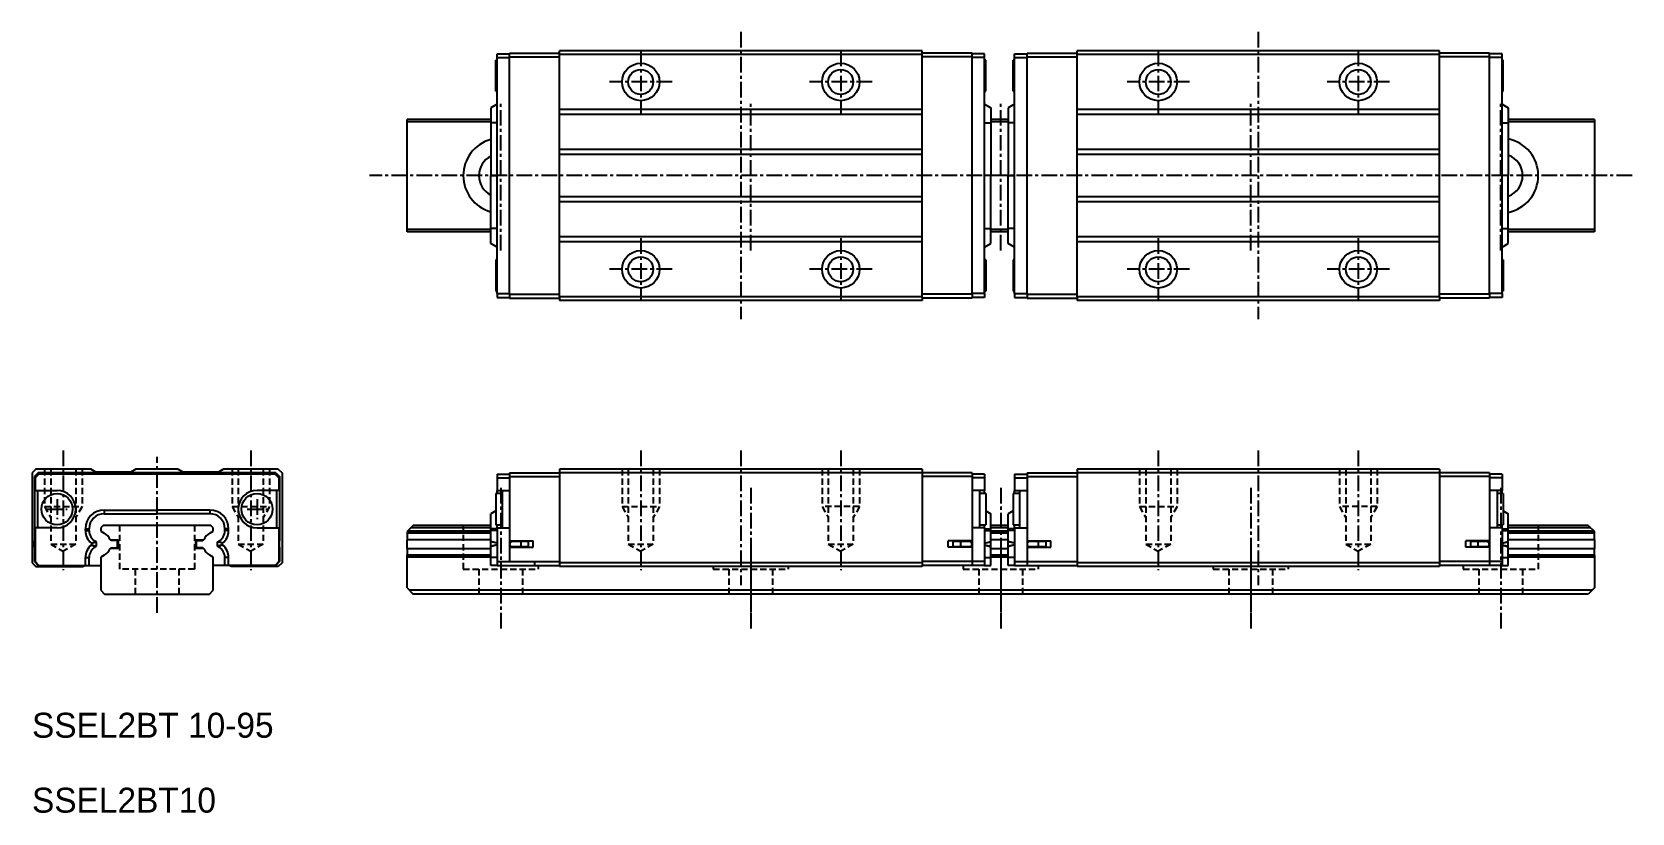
# Model space of a CAD drawing. Extents: x 10 to 138, y 10 to 72.
import ezdxf

# ---------------------------------------------------------------- set-up
doc = ezdxf.new("R2010")
doc.units = 0
doc.linetypes.add('CENTER', pattern=[2, 1.25, -0.25, 0.25, -0.25])
doc.linetypes.add('DASHED', pattern=[0.75, 0.5, -0.25])
doc.layers.get('0').update_dxf_attribs({"linetype": 'CONTINUOUS'})
doc.layers.add('CENTER', color=1, linetype='CENTER')

msp = doc.modelspace()

# ---------------------------------------------------------------- linework, layer by layer
at = {"color": 7, "linetype": 'CONTINUOUS'}
for p, q in [((47.2, 70.75), (48.2, 70.75)), ((47.2, 70.45), (47.2, 70.75)), ((47.2, 51.55), (47.2, 70.45)), ((47.2, 70.45), (48.2, 70.45)), ((48.2, 70.8), (52.2, 70.8)), ((48.2, 70.5), (48.2, 70.8)), ((48.2, 70.5), (52.2, 70.5)), ((48.2, 51.5), (48.2, 70.5)), ((81.2, 71), (52.2, 71)), ((52.2, 70.7), (52.2, 71)), ((52.2, 51.3), (52.2, 70.7)), ((81.2, 70.7), (52.2, 70.7)), ((81.2, 70.7), (81.2, 71)), ((85.2, 70.8), (81.2, 70.8)), ((81.2, 51.3), (81.2, 70.7)), ((85.2, 70.5), (81.2, 70.5)), ((85.2, 70.5), (85.2, 70.8)), ((86.2, 70.75), (85.2, 70.75)), ((85.2, 51.5), (85.2, 70.5)), ((86.2, 70.45), (85.2, 70.45)), ((86.2, 70.45), (86.2, 70.75)), ((86.2, 51.55), (86.2, 70.45)), ((88.6, 70.75), (89.6, 70.75)), ((88.6, 70.45), (88.6, 70.75)), ((88.6, 51.55), (88.6, 70.45)), ((88.6, 70.45), (89.6, 70.45)), ((89.6, 70.8), (93.6, 70.8)), ((89.6, 70.5), (89.6, 70.8)), ((89.6, 51.5), (89.6, 70.5)), ((89.6, 70.5), (93.6, 70.5)), ((122.6, 71), (93.6, 71)), ((93.6, 70.7), (93.6, 71)), ((122.6, 70.7), (93.6, 70.7)), ((93.6, 51.3), (93.6, 70.7)), ((122.6, 70.7), (122.6, 71)), ((126.6, 70.8), (122.6, 70.8)), ((122.6, 51.3), (122.6, 70.7)), ((126.6, 70.5), (122.6, 70.5)), ((126.6, 70.5), (126.6, 70.8)), ((127.6, 70.75), (126.6, 70.75)), ((126.6, 51.5), (126.6, 70.5)), ((127.6, 70.45), (126.6, 70.45)), ((127.6, 70.45), (127.6, 70.75)), ((127.6, 51.55), (127.6, 70.45)), ((47.1, 67.75), (47.1, 70.25)), ((47.2, 70.25), (47.1, 70.25)), ((86.3, 70.25), (86.2, 70.25)), ((86.3, 67.75), (86.3, 70.25)), ((88.5, 67.75), (88.5, 70.25)), ((88.6, 70.25), (88.5, 70.25)), ((127.7, 70.25), (127.6, 70.25)), ((127.7, 67.75), (127.7, 70.25)), ((47.2, 66.73), (46.7, 66.43)), ((47.1, 67.75), (47.2, 67.75)), ((86.2, 67.75), (86.3, 67.75)), ((86.2, 66.73), (86.7, 66.43)), ((88.6, 66.73), (88.1, 66.43)), ((88.5, 67.75), (88.6, 67.75)), ((127.6, 67.75), (127.7, 67.75)), ((127.6, 66.73), (128.1, 66.43)), ((46.7, 65.5), (40, 65.5)), ((40, 65.3), (40, 65.5)), ((46.7, 65.3), (40, 65.3)), ((40, 56.7), (40, 65.3)), ((46.7, 66.43), (46.7, 65.23)), ((81.2, 66.3), (52.2, 66.3)), ((81.2, 65.9), (52.2, 65.9)), ((86.7, 66.43), (86.7, 65.23)), ((88.1, 65.5), (86.7, 65.5)), ((88.1, 65.3), (86.7, 65.3)), ((88.1, 66.43), (88.1, 65.23)), ((122.6, 66.3), (93.6, 66.3)), ((122.6, 65.9), (93.6, 65.9)), ((128.1, 66.43), (128.1, 65.23)), ((135, 65.5), (128.1, 65.5)), ((135, 65.3), (128.1, 65.3)), ((135, 65.5), (135, 65.3)), ((135, 65.3), (135, 56.7)), ((46.7, 65.23), (46.7, 61)), ((47.2, 65.23), (46.7, 65.23)), ((86.2, 65.23), (86.7, 65.23)), ((86.7, 65.23), (86.7, 61)), ((88.1, 65.23), (88.1, 61)), ((88.6, 65.23), (88.1, 65.23)), ((127.6, 65.23), (128.1, 65.23)), ((128.1, 65.23), (128.1, 61)), ((81.2, 63.1), (52.2, 63.1)), ((122.6, 63.1), (93.6, 63.1)), ((81.2, 62.7), (52.2, 62.7)), ((122.6, 62.7), (93.6, 62.7)), ((46.7, 56.77), (46.7, 61)), ((46.7, 61), (47.2, 61)), ((86.7, 61), (86.2, 61)), ((86.7, 56.77), (86.7, 61)), ((88.1, 56.77), (88.1, 61)), ((88.1, 61), (88.6, 61)), ((128.1, 61), (127.6, 61)), ((128.1, 56.77), (128.1, 61)), ((81.2, 59.3), (52.2, 59.3)), ((81.2, 58.9), (52.2, 58.9)), ((122.6, 59.3), (93.6, 59.3)), ((122.6, 58.9), (93.6, 58.9)), ((46.7, 56.7), (40, 56.7)), ((40, 56.5), (40, 56.7)), ((46.7, 56.5), (40, 56.5)), ((46.7, 55.57), (46.7, 56.77)), ((47.2, 56.77), (46.7, 56.77)), ((86.2, 56.77), (86.7, 56.77)), ((86.7, 55.57), (86.7, 56.77)), ((88.1, 56.7), (86.7, 56.7)), ((88.1, 56.5), (86.7, 56.5)), ((88.1, 55.57), (88.1, 56.77)), ((88.6, 56.77), (88.1, 56.77)), ((127.6, 56.77), (128.1, 56.77)), ((128.1, 55.57), (128.1, 56.77)), ((135, 56.7), (128.1, 56.7)), ((135, 56.5), (128.1, 56.5)), ((135, 56.7), (135, 56.5)), ((47.2, 55.27), (46.7, 55.57)), ((81.2, 56.1), (52.2, 56.1)), ((81.2, 55.7), (52.2, 55.7)), ((86.2, 55.27), (86.7, 55.57)), ((88.6, 55.27), (88.1, 55.57)), ((122.6, 56.1), (93.6, 56.1)), ((122.6, 55.7), (93.6, 55.7)), ((127.6, 55.27), (128.1, 55.57)), ((47.1, 54.25), (47.1, 51.75)), ((47.2, 54.25), (47.1, 54.25)), ((86.3, 54.25), (86.2, 54.25)), ((86.3, 54.25), (86.3, 51.75)), ((88.5, 54.25), (88.5, 51.75)), ((88.6, 54.25), (88.5, 54.25)), ((127.7, 54.25), (127.6, 54.25)), ((127.7, 54.25), (127.7, 51.75)), ((47.1, 51.75), (47.2, 51.75)), ((47.2, 51.55), (48.2, 51.55)), ((47.2, 51.55), (47.2, 51.25)), ((47.2, 51.25), (48.2, 51.25)), ((48.2, 51.5), (52.2, 51.5)), ((48.2, 51.5), (48.2, 51.2)), ((81.2, 51.3), (52.2, 51.3)), ((52.2, 51.3), (52.2, 51)), ((85.2, 51.5), (81.2, 51.5)), ((81.2, 51.3), (81.2, 51)), ((86.2, 51.55), (85.2, 51.55)), ((85.2, 51.5), (85.2, 51.2)), ((86.2, 51.25), (85.2, 51.25)), ((86.2, 51.75), (86.3, 51.75)), ((86.2, 51.55), (86.2, 51.25)), ((88.5, 51.75), (88.6, 51.75)), ((88.6, 51.55), (88.6, 51.25)), ((88.6, 51.55), (89.6, 51.55)), ((88.6, 51.25), (89.6, 51.25)), ((89.6, 51.5), (93.6, 51.5)), ((89.6, 51.5), (89.6, 51.2)), ((122.6, 51.3), (93.6, 51.3)), ((93.6, 51.3), (93.6, 51)), ((126.6, 51.5), (122.6, 51.5)), ((122.6, 51.3), (122.6, 51)), ((127.6, 51.55), (126.6, 51.55)), ((126.6, 51.5), (126.6, 51.2)), ((127.6, 51.25), (126.6, 51.25)), ((127.6, 51.75), (127.7, 51.75)), ((127.6, 51.55), (127.6, 51.25)), ((48.2, 51.2), (52.2, 51.2)), ((81.2, 51), (52.2, 51)), ((85.2, 51.2), (81.2, 51.2)), ((89.6, 51.2), (93.6, 51.2)), ((122.6, 51), (93.6, 51)), ((126.6, 51.2), (122.6, 51.2)), ((10.3, 37.5), (10, 37.2)), ((10, 37.2), (10, 30)), ((10.5, 37.2), (10.2, 36.9)), ((14.7, 37.5), (10.3, 37.5)), ((29.5, 37.2), (10.5, 37.2)), ((15.1, 37.25), (14.7, 37.5)), ((17.9, 37.25), (15.1, 37.25)), ((18.3, 37.5), (17.9, 37.25)), ((21.7, 37.5), (18.3, 37.5)), ((21.7, 37.5), (22.1, 37.25)), ((24.9, 37.25), (22.1, 37.25)), ((24.9, 37.25), (25.3, 37.5)), ((29.7, 37.5), (25.3, 37.5)), ((29.5, 37.2), (29.8, 36.9)), ((29.7, 37.5), (30, 37.2)), ((30, 37.2), (30, 30)), ((48.2, 37.2), (52.2, 37.2)), ((48.2, 37.2), (48.2, 36.9)), ((81.2, 37.5), (52.2, 37.5)), ((52.2, 37.5), (52.2, 37.2)), ((81.2, 37.2), (52.2, 37.2)), ((52.2, 37.2), (52.2, 30)), ((81.2, 37.5), (81.2, 37.2)), ((85.2, 37.2), (81.2, 37.2)), ((81.2, 37.2), (81.2, 30)), ((85.2, 37.2), (85.2, 36.9)), ((89.6, 37.2), (93.6, 37.2)), ((89.6, 37.2), (89.6, 36.9)), ((122.6, 37.5), (93.6, 37.5)), ((93.6, 37.5), (93.6, 37.2)), ((122.6, 37.2), (93.6, 37.2)), ((93.6, 37.2), (93.6, 30)), ((122.6, 37.5), (122.6, 37.2)), ((122.6, 37.2), (122.6, 30)), ((126.6, 37.2), (122.6, 37.2)), ((126.6, 37.2), (126.6, 36.9)), ((10.2, 36.9), (10.2, 31.75)), ((10.55, 37.1), (10.25, 36.8)), ((10.25, 36.8), (10.25, 35.8)), ((29.45, 37.1), (10.55, 37.1)), ((29.45, 37.1), (29.75, 36.8)), ((29.75, 36.8), (29.75, 35.8)), ((29.8, 36.9), (29.8, 31.75)), ((47.2, 37.1), (48.2, 37.1)), ((47.2, 37.1), (47.2, 36.8)), ((47.2, 36.8), (48.2, 36.8)), ((47.2, 36.8), (47.2, 35.8)), ((48.2, 36.9), (52.2, 36.9)), ((48.2, 36.9), (48.2, 31.75)), ((85.2, 36.9), (81.2, 36.9)), ((86.2, 37.1), (85.2, 37.1)), ((85.2, 36.9), (85.2, 31.75)), ((86.2, 36.8), (85.2, 36.8)), ((86.2, 37.1), (86.2, 36.8)), ((86.2, 36.8), (86.2, 35.8)), ((88.6, 37.1), (88.6, 36.8)), ((88.6, 37.1), (89.6, 37.1)), ((88.6, 36.8), (88.6, 35.8)), ((88.6, 36.8), (89.6, 36.8)), ((89.6, 36.9), (93.6, 36.9)), ((89.6, 36.9), (89.6, 31.75)), ((126.6, 36.9), (122.6, 36.9)), ((127.6, 37.1), (126.6, 37.1)), ((126.6, 36.9), (126.6, 31.75)), ((127.6, 36.8), (126.6, 36.8)), ((127.6, 37.1), (127.6, 36.8)), ((127.6, 36.8), (127.6, 35.8)), ((10.25, 35.8), (12, 35.8)), ((10.45, 35.8), (10.45, 32.8)), ((29.75, 35.8), (28, 35.8)), ((29.55, 35.8), (29.55, 32.8)), ((47.1, 35.55), (47.1, 33.05)), ((47.6, 35.55), (47.1, 35.55)), ((47.2, 35.8), (48.2, 35.8)), ((47.2, 35.55), (47.2, 35.8)), ((47.6, 35.8), (47.6, 32.8)), ((86.2, 35.8), (85.2, 35.8)), ((85.8, 35.8), (85.8, 32.8)), ((86.3, 35.55), (85.8, 35.55)), ((86.2, 35.55), (86.2, 35.8)), ((86.3, 35.55), (86.3, 33.05)), ((88.5, 35.55), (88.5, 33.05)), ((89, 35.55), (88.5, 35.55)), ((88.6, 35.55), (88.6, 35.8)), ((88.6, 35.8), (89.6, 35.8)), ((89, 35.8), (89, 32.8)), ((127.6, 35.8), (126.6, 35.8)), ((127.2, 35.8), (127.2, 32.8)), ((127.7, 35.55), (127.2, 35.55)), ((127.6, 35.55), (127.6, 35.8)), ((127.7, 35.55), (127.7, 33.05)), ((15.77, 34.23), (20, 34.23)), ((15.77, 34.23), (15.77, 33.93)), ((15.77, 33.93), (20, 33.93)), ((24.23, 34.23), (20, 34.23)), ((20, 33.93), (20, 34.23)), ((24.23, 33.93), (20, 33.93)), ((24.23, 34.23), (24.23, 33.93)), ((47.1, 34.17), (46.7, 33.93)), ((46.7, 32.73), (46.7, 33.93)), ((86.3, 34.17), (86.7, 33.93)), ((86.7, 32.73), (86.7, 33.93)), ((88.5, 34.17), (88.1, 33.93)), ((88.1, 32.73), (88.1, 33.93)), ((127.7, 34.17), (128.1, 33.93)), ((128.1, 32.73), (128.1, 33.93)), ((10.25, 32.8), (10.25, 30.1)), ((12, 32.8), (10.25, 32.8)), ((14.27, 32.73), (14.57, 32.73)), ((14.27, 32.583835), (14.27, 32.73)), ((14.27, 32.583835), (14.57, 32.583835)), ((14.57, 32.583835), (14.57, 32.73)), ((15.7, 33), (15.5, 32.8)), ((15.5, 32.8), (15.5, 32.54342)), ((15.5, 32.54342), (15.7785, 32.382628)), ((24.3, 33), (15.7, 33)), ((24.2215, 32.382628), (24.5, 32.54342)), ((24.5, 32.8), (24.3, 33)), ((24.5, 32.54342), (24.5, 32.8)), ((25.73, 32.73), (25.43, 32.73)), ((25.43, 32.583835), (25.43, 32.73)), ((25.73, 32.583835), (25.43, 32.583835)), ((25.73, 32.583835), (25.73, 32.73)), ((28, 32.8), (29.75, 32.8)), ((29.75, 32.8), (29.75, 30.1)), ((40.5, 33), (40, 32.5)), ((40, 32.5), (40, 31.85)), ((46.7, 32.382628), (40, 32.382628)), ((46.7, 32.54342), (40.04342, 32.54342)), ((46.7, 32.8), (40.3, 32.8)), ((46.7, 33), (40.5, 33)), ((46.7, 32.583835), (46.7, 32.73)), ((47.2, 32.73), (46.7, 32.73)), ((47.2, 32.583835), (46.7, 32.583835)), ((46.7, 31.717809), (46.7, 32.583835)), ((47.1, 33.05), (47.6, 33.05)), ((47.2, 32.8), (47.2, 33.05)), ((47.2, 32.8), (47.2, 30.1)), ((47.2, 32.8), (48.2, 32.8)), ((86.2, 32.8), (85.2, 32.8)), ((85.8, 33.05), (86.3, 33.05)), ((86.2, 32.8), (86.2, 33.05)), ((86.2, 32.8), (86.2, 30.1)), ((86.2, 32.73), (86.7, 32.73)), ((86.2, 32.583835), (86.7, 32.583835)), ((88.1, 33), (86.7, 33)), ((88.1, 32.8), (86.7, 32.8)), ((86.7, 32.583835), (86.7, 32.73)), ((86.7, 31.717809), (86.7, 32.583835)), ((88.1, 32.54342), (86.7, 32.54342)), ((88.1, 32.382628), (86.7, 32.382628)), ((88.6, 32.73), (88.1, 32.73)), ((88.1, 32.583835), (88.1, 32.73)), ((88.6, 32.583835), (88.1, 32.583835)), ((88.1, 31.717809), (88.1, 32.583835)), ((88.5, 33.05), (89, 33.05)), ((88.6, 32.8), (88.6, 33.05)), ((88.6, 32.8), (88.6, 30.1)), ((88.6, 32.8), (89.6, 32.8)), ((127.6, 32.8), (126.6, 32.8)), ((127.2, 33.05), (127.7, 33.05)), ((127.6, 32.8), (127.6, 33.05)), ((127.6, 32.8), (127.6, 30.1)), ((127.6, 32.73), (128.1, 32.73)), ((127.6, 32.583835), (128.1, 32.583835)), ((134.5, 33), (128.1, 33)), ((134.7, 32.8), (128.1, 32.8)), ((128.1, 32.583835), (128.1, 32.73)), ((128.1, 31.717809), (128.1, 32.583835)), ((134.95658, 32.54342), (128.1, 32.54342)), ((135, 32.382628), (128.1, 32.382628)), ((134.5, 33), (135, 32.5)), ((135, 31.85), (135, 32.5)), ((10.25, 31.75), (10.2, 31.75)), ((10.2, 31.25), (10.2, 31.75)), ((10.2, 31.25), (10.2, 30.1)), ((10.25, 31.25), (10.2, 31.25)), ((14.757098, 31.568053), (15.07, 31.717809)), ((14.757098, 31.431947), (15.07, 31.282191)), ((14.761047, 31.563537), (15.147256, 31.673205)), ((14.761047, 31.436463), (15.147256, 31.326795)), ((15.147256, 31.673205), (15.07, 31.717809)), ((15.07, 31.282191), (15.147256, 31.326795)), ((15.147256, 31.326795), (15.147256, 31.673205)), ((16.245161, 31.85), (16.9, 31.85)), ((16.9, 31.15), (16.245161, 31.15)), ((16.85, 31.8), (16.338455, 31.8)), ((16.338455, 31.2), (16.85, 31.2)), ((16.85, 31.2), (16.85, 31.8)), ((16.9, 31.85), (16.9, 31.15)), ((23.1, 31.15), (23.1, 31.85)), ((23.1, 31.85), (23.754839, 31.85)), ((23.754839, 31.15), (23.1, 31.15)), ((23.15, 31.8), (23.661545, 31.8)), ((23.15, 31.2), (23.15, 31.8)), ((23.661545, 31.2), (23.15, 31.2)), ((24.852744, 31.673205), (24.93, 31.717809)), ((25.238953, 31.563537), (24.852744, 31.673205)), ((24.852744, 31.326795), (24.852744, 31.673205)), ((25.238953, 31.436463), (24.852744, 31.326795)), ((24.93, 31.282191), (24.852744, 31.326795)), ((25.242902, 31.568053), (24.93, 31.717809)), ((25.242902, 31.431947), (24.93, 31.282191)), ((29.75, 31.75), (29.8, 31.75)), ((29.75, 31.25), (29.8, 31.25)), ((29.8, 31.25), (29.8, 31.75)), ((29.8, 31.25), (29.8, 30.1)), ((46.7, 31.85), (40, 31.85)), ((40, 31.15), (40, 31.85)), ((40, 31.15), (46.7, 31.15)), ((40, 31.15), (40, 30.617372)), ((46.7, 31.673205), (46.7, 31.717809)), ((47.203404, 31.568053), (46.7, 31.717809)), ((47.2, 31.565011), (46.7, 31.673205)), ((46.7, 31.326795), (46.7, 31.673205)), ((47.2, 31.434989), (46.7, 31.326795)), ((47.203404, 31.431947), (46.7, 31.282191)), ((46.7, 31.282191), (46.7, 31.326795)), ((46.7, 30.416165), (46.7, 31.282191)), ((48.2, 31.75), (48.2, 31.25)), ((48.2, 31.75), (50.1, 31.75)), ((48.2, 31.25), (48.2, 30.1)), ((48.2, 31.25), (50.1, 31.25)), ((49.1, 31.7), (48.4, 31.7)), ((48.4, 31.3), (49.1, 31.3)), ((48.7, 31.7), (48.7, 31.75)), ((48.7, 31.25), (48.7, 31.3)), ((49.02899, 31.7), (49.02899, 31.75)), ((49.02899, 31.25), (49.02899, 31.3)), ((49.1, 31.7), (49.1, 31.3)), ((49.7, 31.7), (49.1, 31.7)), ((49.1, 31.3), (49.7, 31.3)), ((49.7, 31.7), (49.7, 31.3)), ((50.1, 31.25), (50.1, 31.75)), ((85.2, 31.75), (83.3, 31.75)), ((83.3, 31.25), (83.3, 31.75)), ((85.2, 31.25), (83.3, 31.25)), ((84.3, 31.7), (83.7, 31.7)), ((83.7, 31.3), (83.7, 31.7)), ((83.7, 31.3), (84.3, 31.3)), ((84.3, 31.3), (84.3, 31.7)), ((85, 31.7), (84.3, 31.7)), ((84.3, 31.3), (85, 31.3)), ((84.37101, 31.7), (84.37101, 31.75)), ((84.37101, 31.25), (84.37101, 31.3)), ((84.7, 31.7), (84.7, 31.75)), ((84.7, 31.25), (84.7, 31.3)), ((85.2, 31.75), (85.2, 31.25)), ((85.2, 31.25), (85.2, 30.1)), ((86.196596, 31.431947), (86.7, 31.282191)), ((86.2, 31.569066), (86.7, 31.717809)), ((86.2, 31.565011), (86.7, 31.673205)), ((86.2, 31.434989), (86.7, 31.326795)), ((88.1, 31.85), (86.7, 31.85)), ((86.7, 31.673205), (86.7, 31.717809)), ((86.7, 31.326795), (86.7, 31.673205)), ((86.7, 31.282191), (86.7, 31.326795)), ((86.7, 30.416165), (86.7, 31.282191)), ((86.7, 31.15), (88.1, 31.15)), ((88.603404, 31.568053), (88.1, 31.717809)), ((88.1, 31.673205), (88.1, 31.717809)), ((88.6, 31.565011), (88.1, 31.673205)), ((88.1, 31.326795), (88.1, 31.673205)), ((88.6, 31.434989), (88.1, 31.326795)), ((88.603404, 31.431947), (88.1, 31.282191)), ((88.1, 31.282191), (88.1, 31.326795)), ((88.1, 30.416165), (88.1, 31.282191)), ((89.6, 31.75), (91.5, 31.75)), ((89.6, 31.75), (89.6, 31.25)), ((89.6, 31.25), (89.6, 30.1)), ((89.6, 31.25), (91.5, 31.25)), ((90.5, 31.7), (89.8, 31.7)), ((89.8, 31.3), (90.5, 31.3)), ((90.1, 31.7), (90.1, 31.75)), ((90.1, 31.25), (90.1, 31.3)), ((90.42899, 31.7), (90.42899, 31.75)), ((90.42899, 31.25), (90.42899, 31.3)), ((90.5, 31.7), (90.5, 31.3)), ((91.1, 31.7), (90.5, 31.7)), ((90.5, 31.3), (91.1, 31.3)), ((91.1, 31.7), (91.1, 31.3)), ((91.5, 31.25), (91.5, 31.75)), ((124.7, 31.25), (124.7, 31.75)), ((126.6, 31.75), (124.7, 31.75)), ((126.6, 31.25), (124.7, 31.25)), ((125.7, 31.7), (125.1, 31.7)), ((125.1, 31.3), (125.1, 31.7)), ((125.1, 31.3), (125.7, 31.3)), ((125.7, 31.3), (125.7, 31.7)), ((126.4, 31.7), (125.7, 31.7)), ((125.7, 31.3), (126.4, 31.3)), ((125.77101, 31.7), (125.77101, 31.75)), ((125.77101, 31.25), (125.77101, 31.3)), ((126.1, 31.7), (126.1, 31.75)), ((126.1, 31.25), (126.1, 31.3)), ((126.6, 31.75), (126.6, 31.25)), ((126.6, 31.25), (126.6, 30.1)), ((127.596596, 31.431947), (128.1, 31.282191)), ((127.6, 31.569066), (128.1, 31.717809)), ((127.6, 31.565011), (128.1, 31.673205)), ((127.6, 31.434989), (128.1, 31.326795)), ((135, 31.85), (128.1, 31.85)), ((128.1, 31.673205), (128.1, 31.717809)), ((128.1, 31.326795), (128.1, 31.673205)), ((128.1, 31.282191), (128.1, 31.326795)), ((128.1, 30.416165), (128.1, 31.282191)), ((128.1, 31.15), (135, 31.15)), ((135, 31.85), (135, 31.15)), ((135, 30.617372), (135, 31.15)), ((10, 30), (10.3, 29.7)), ((10.2, 30.1), (10.5, 29.8)), ((10.25, 30.1), (10.55, 29.8)), ((10.3, 29.7), (14.027747, 29.7)), ((10.5, 29.8), (10.55, 29.8)), ((10.55, 29.8), (14.27, 29.8)), ((14.027747, 29.7), (14.242197, 29.8)), ((14.27, 29.8), (14.27, 30.416165)), ((14.27, 30.416165), (14.57, 30.416165)), ((14.27, 29.8), (14.57, 29.8)), ((14.57, 29.8), (14.57, 30.416165)), ((14.57, 29.8), (15.5, 29.8)), ((15.7785, 30.617372), (15.5, 30.45658)), ((15.5, 30.45658), (15.5, 27.8)), ((24.5, 30.45658), (24.2215, 30.617372)), ((24.5, 27.8), (24.5, 30.45658)), ((25.43, 29.8), (24.5, 29.8)), ((25.43, 29.8), (25.43, 30.416165)), ((25.73, 30.416165), (25.43, 30.416165)), ((25.73, 29.8), (25.43, 29.8)), ((25.73, 29.8), (25.73, 30.416165)), ((29.45, 29.8), (25.73, 29.8)), ((25.972253, 29.7), (25.757803, 29.8)), ((29.7, 29.7), (25.972253, 29.7)), ((29.75, 30.1), (29.45, 29.8)), ((29.5, 29.8), (29.45, 29.8)), ((29.8, 30.1), (29.5, 29.8)), ((30, 30), (29.7, 29.7)), ((46.7, 30.617372), (40, 30.617372)), ((40, 30.45658), (40, 30.617372)), ((46.7, 30.45658), (40, 30.45658)), ((40, 28), (40, 30.45658)), ((46.7, 29.8), (46.7, 30.416165)), ((47.2, 30.416165), (46.7, 30.416165)), ((47.2, 29.8), (46.7, 29.8)), ((47.2, 30.1), (48.2, 30.1)), ((47.2, 30.1), (47.2, 29.8)), ((47.2, 29.8), (48.2, 29.8)), ((48.2, 30.1), (52.2, 30.1)), ((48.2, 29.8), (52.2, 29.8)), ((50.2, 30.1), (50.2, 29.8)), ((81.2, 30), (52.2, 30)), ((52.2, 30), (52.2, 29.7)), ((81.2, 29.7), (52.2, 29.7)), ((85.2, 30.1), (81.2, 30.1)), ((81.2, 30), (81.2, 29.7)), ((85.2, 29.8), (81.2, 29.8)), ((85.2, 30.1), (85.2, 29.8)), ((86.2, 30.1), (85.2, 30.1)), ((86.2, 29.8), (85.2, 29.8)), ((86.2, 30.416165), (86.7, 30.416165)), ((86.2, 30.1), (86.2, 29.8)), ((86.2, 29.8), (86.7, 29.8)), ((88.1, 30.617372), (86.7, 30.617372)), ((88.1, 30.45658), (86.7, 30.45658)), ((86.7, 29.8), (86.7, 30.416165)), ((88.6, 30.416165), (88.1, 30.416165)), ((88.1, 29.8), (88.1, 30.416165)), ((88.6, 29.8), (88.1, 29.8)), ((88.6, 30.1), (88.6, 29.8)), ((88.6, 30.1), (89.6, 30.1)), ((88.6, 29.8), (89.6, 29.8)), ((89.6, 30.1), (93.6, 30.1)), ((89.6, 30.1), (89.6, 29.8)), ((89.6, 29.8), (93.6, 29.8)), ((122.6, 30), (93.6, 30)), ((93.6, 30), (93.6, 29.7)), ((122.6, 29.7), (93.6, 29.7)), ((126.6, 30.1), (122.6, 30.1)), ((122.6, 30), (122.6, 29.7)), ((126.6, 29.8), (122.6, 29.8)), ((127.6, 30.1), (126.6, 30.1)), ((126.6, 30.1), (126.6, 29.8)), ((127.6, 29.8), (126.6, 29.8)), ((127.6, 30.416165), (128.1, 30.416165)), ((127.6, 30.1), (127.6, 29.8)), ((127.6, 29.8), (128.1, 29.8)), ((135, 30.617372), (128.1, 30.617372)), ((135, 30.45658), (128.1, 30.45658)), ((128.1, 29.8), (128.1, 30.416165)), ((135, 30.617372), (135, 30.45658)), ((135, 30.45658), (135, 28)), ((15.5, 27.8), (15.8, 27.5)), ((15.8, 27.5), (24.2, 27.5)), ((24.2, 27.5), (24.5, 27.8)), ((40, 28), (40.5, 27.5)), ((134.8, 27.8), (40.2, 27.8)), ((134.5, 27.5), (40.5, 27.5)), ((135, 28), (134.5, 27.5))]:
    msp.add_line(p, q, dxfattribs=at)
at = {"color": 3, "linetype": 'DASHED'}
for p, q in [((11, 37.5), (11, 34.5)), ((11.5, 37.5), (11.5, 31.5)), ((13.5, 37.5), (13.5, 31.5)), ((14, 37.5), (14, 34.5)), ((26, 37.5), (26, 34.5)), ((26.5, 37.5), (26.5, 31.5)), ((28.5, 37.5), (28.5, 31.5)), ((29, 37.5), (29, 34.5)), ((57.2, 37.5), (57.2, 34.5)), ((57.7, 37.5), (57.7, 31.5)), ((59.7, 37.5), (59.7, 31.5)), ((60.2, 37.5), (60.2, 34.5)), ((73.2, 37.5), (73.2, 34.5)), ((73.7, 37.5), (73.7, 31.5)), ((75.7, 37.5), (75.7, 31.5)), ((76.2, 37.5), (76.2, 34.5)), ((98.6, 37.5), (98.6, 34.5)), ((99.1, 37.5), (99.1, 31.5)), ((101.1, 37.5), (101.1, 31.5)), ((101.6, 37.5), (101.6, 34.5)), ((114.6, 37.5), (114.6, 34.5)), ((115.1, 37.5), (115.1, 31.5)), ((117.1, 37.5), (117.1, 31.5)), ((117.6, 37.5), (117.6, 34.5)), ((11, 34.5), (14, 34.5)), ((11, 34.5), (11.5, 33.633975)), ((14, 34.5), (13.5, 33.633975)), ((26, 34.5), (29, 34.5)), ((26, 34.5), (26.5, 33.633975)), ((29, 34.5), (28.5, 33.633975)), ((57.2, 34.5), (60.2, 34.5)), ((57.2, 34.5), (57.7, 33.633975)), ((60.2, 34.5), (59.7, 33.633975)), ((76.2, 34.5), (73.2, 34.5)), ((73.2, 34.5), (73.7, 33.633975)), ((76.2, 34.5), (75.7, 33.633975)), ((98.6, 34.5), (99.1, 33.633975)), ((98.6, 34.5), (101.6, 34.5)), ((101.6, 34.5), (101.1, 33.633975)), ((117.6, 34.5), (114.6, 34.5)), ((114.6, 34.5), (115.1, 33.633975)), ((117.6, 34.5), (117.1, 33.633975)), ((17, 33), (17, 29.5)), ((23, 33), (23, 29.5)), ((44.5, 33), (44.5, 29.5)), ((130.5, 33), (130.5, 29.5)), ((11.5, 31.5), (12.5, 30.92265)), ((11.5, 31.5), (13.5, 31.5)), ((13.5, 31.5), (12.5, 30.92265)), ((26.5, 31.5), (27.5, 30.92265)), ((26.5, 31.5), (28.5, 31.5)), ((28.5, 31.5), (27.5, 30.92265)), ((57.7, 31.5), (58.7, 30.92265)), ((57.7, 31.5), (59.7, 31.5)), ((59.7, 31.5), (58.7, 30.92265)), ((73.7, 31.5), (74.7, 30.92265)), ((73.7, 31.5), (75.7, 31.5)), ((75.7, 31.5), (74.7, 30.92265)), ((99.1, 31.5), (100.1, 30.92265)), ((99.1, 31.5), (101.1, 31.5)), ((101.1, 31.5), (100.1, 30.92265)), ((115.1, 31.5), (117.1, 31.5)), ((115.1, 31.5), (116.1, 30.92265)), ((117.1, 31.5), (116.1, 30.92265)), ((23, 29.5), (17, 29.5)), ((18.25, 29.5), (18.25, 27.5)), ((21.75, 29.5), (21.75, 27.5)), ((44.5, 29.5), (50.5, 29.5)), ((45.75, 29.5), (45.75, 27.5)), ((49.25, 29.5), (49.25, 27.5)), ((50.5, 29.8), (50.5, 29.5)), ((64.5, 29.7), (64.5, 29.5)), ((64.5, 29.5), (70.5, 29.5)), ((65.75, 29.5), (65.75, 27.5)), ((69.25, 29.5), (69.25, 27.5)), ((70.5, 29.7), (70.5, 29.5)), ((84.5, 29.7), (84.5, 29.5)), ((84.5, 29.5), (90.5, 29.5)), ((85.75, 29.5), (85.75, 27.5)), ((89.25, 29.5), (89.25, 27.5)), ((90.5, 29.7), (90.5, 29.5)), ((104.5, 29.7), (104.5, 29.5)), ((104.5, 29.5), (110.5, 29.5)), ((105.75, 29.5), (105.75, 27.5)), ((109.25, 29.5), (109.25, 27.5)), ((110.5, 29.7), (110.5, 29.5)), ((124.5, 29.8), (124.5, 29.5)), ((124.5, 29.5), (130.5, 29.5)), ((125.75, 29.5), (125.75, 27.5)), ((129.25, 29.5), (129.25, 27.5))]:
    msp.add_line(p, q, dxfattribs=at)
at = {"color": 3, "linetype": 'CONTINUOUS'}
for centre in [(58.7, 68.5), (74.7, 68.5), (100.1, 68.5), (116.1, 68.5), (58.7, 53.5), (74.7, 53.5), (100.1, 53.5), (116.1, 53.5)]:
    msp.add_circle(centre, 1.5, dxfattribs=at)
at = {"color": 7, "linetype": 'CONTINUOUS'}
for centre, radius in [((58.7, 68.5), 1), ((74.7, 68.5), 1), ((100.1, 68.5), 1), ((116.1, 68.5), 1), ((58.7, 53.5), 1), ((74.7, 53.5), 1), ((100.1, 53.5), 1), ((116.1, 53.5), 1), ((12, 34.3), 1.25), ((28, 34.3), 1.25)]:
    msp.add_circle(centre, radius, dxfattribs=at)
for centre, radius, start, end in [((47.5, 61), 3, 105.46600995, 254.53399005), ((127.5, 61), 3, 281.53695903, 78.46304097), ((47.5, 61), 1.75, 117.20289441, 242.79710559), ((127.5, 61), 1.75, 290.05104257, 69.94895743), ((12, 34.3), 1.5, 270, 90), ((28, 34.3), 1.5, 90, 270), ((15.770022, 32.729978), 1.500022, 90.000834, 179.999166), ((15.77, 32.73), 1.2, 90, 180), ((24.229978, 32.729978), 1.500022, 0.000834, 89.999166), ((24.23, 32.73), 1.2, 0, 90), ((15.57, 32.583835), 1.3, 180, 230.729617), ((15.57, 32.583835), 1, 180, 240), ((15.2285, 31.43), 1.1, 22.446351, 60), ((24.7715, 31.43), 1.1, 120, 157.553649), ((24.43, 32.583835), 1, 300, 0), ((24.43, 32.583835), 1.3, 309.270383, 0), ((15.57, 30.416165), 1.3, 129.270383, 180), ((15.57, 30.416165), 1, 120, 180), ((14.683827, 31.5), 0.1, 309.270383, 50.729617), ((15.2285, 31.57), 1.1, 300, 337.553649), ((15.2285, 31.43), 1.17, 18.435646, 21.037221), ((15.2285, 31.57), 1.17, 338.962779, 341.564354), ((24.7715, 31.43), 1.17, 158.962779, 161.564354), ((24.7715, 31.57), 1.17, 198.435646, 201.037221), ((24.7715, 31.57), 1.1, 202.446351, 240), ((24.43, 30.416165), 1, 0, 60), ((25.316173, 31.5), 0.1, 129.270383, 230.729617), ((24.43, 30.416165), 1.3, 0, 50.729617), ((48.4, 31.5), 0.2, 90, 180), ((48.4, 31.5), 0.2, 180, 270), ((85, 31.5), 0.2, 0, 90), ((85, 31.5), 0.2, 270, 0), ((89.8, 31.5), 0.2, 90, 180), ((89.8, 31.5), 0.2, 180, 270), ((126.4, 31.5), 0.2, 0, 90), ((126.4, 31.5), 0.2, 270, 0)]:
    msp.add_arc(centre, radius, start, end, dxfattribs=at)
at = {"layer": 'CENTER', "color": 1, "linetype": 'CENTER'}
for p, q in [((66.7, 72.5), (66.7, 49.5)), ((108.1, 72.5), (108.1, 49.5)), ((58.7, 71), (58.7, 66)), ((74.7, 71), (74.7, 66)), ((100.1, 71), (100.1, 66)), ((116.1, 71), (116.1, 66)), ((61.2, 68.5), (56.2, 68.5)), ((77.2, 68.5), (72.2, 68.5)), ((102.6, 68.5), (97.6, 68.5)), ((118.6, 68.5), (113.6, 68.5)), ((47.5, 55), (47.5, 67)), ((67.5, 55), (67.5, 67)), ((87.5, 55), (87.5, 67)), ((107.5, 55), (107.5, 67)), ((127.5, 55), (127.5, 67)), ((138, 61), (37, 61)), ((58.7, 56), (58.7, 51)), ((74.7, 56), (74.7, 51)), ((100.1, 56), (100.1, 51)), ((116.1, 56), (116.1, 51)), ((61.2, 53.5), (56.2, 53.5)), ((77.2, 53.5), (72.2, 53.5)), ((102.6, 53.5), (97.6, 53.5)), ((118.6, 53.5), (113.6, 53.5)), ((12.5, 39), (12.5, 29.42265)), ((20, 26), (20, 38.5)), ((27.5, 39), (27.5, 29.42265)), ((58.7, 39), (58.7, 29.42265)), ((66.7, 39), (66.7, 28.2)), ((74.7, 39), (74.7, 29.42265)), ((100.1, 39), (100.1, 29.42265)), ((108.1, 39), (108.1, 28.2)), ((116.1, 39), (116.1, 29.42265)), ((47.5, 36), (47.5, 24.5)), ((67.5, 36), (67.5, 24.5)), ((87.5, 36), (87.5, 24.5)), ((107.5, 36), (107.5, 24.5)), ((127.5, 36), (127.5, 24.5)), ((12, 35.1), (12, 33.5)), ((28, 35.1), (28, 33.5)), ((11.2, 34.3), (12.8, 34.3)), ((27.2, 34.3), (28.8, 34.3)), ((67.5, 31.09507), (67.5, 26.060098)), ((87.5, 31.09507), (87.5, 26.060098)), ((107.5, 31.09507), (107.5, 26.060098))]:
    msp.add_line(p, q, dxfattribs=at)

# ---------------------------------------------------------------- texts
at = {"color": 7, "linetype": 'CONTINUOUS'}
for s, p in [('SSEL2BT 10-95', (10, 16)), ('SSEL2BT10', (10, 10))]:
    msp.add_text(s, height=2, dxfattribs=at).set_placement(p)

doc.saveas('drawing.dxf')
